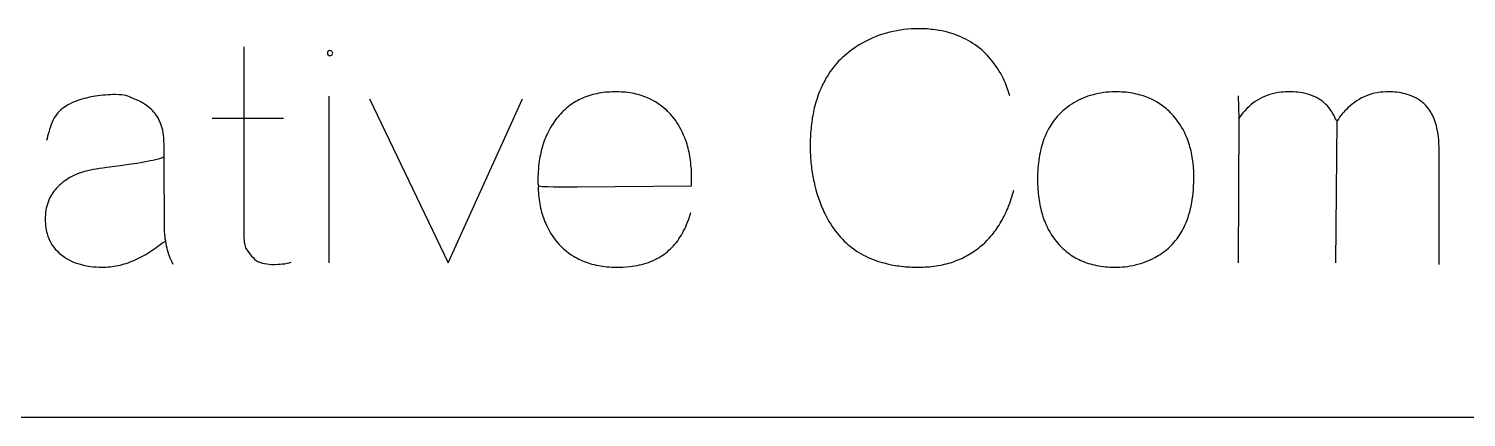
# Model space of a CAD drawing. Extents: x -180 to 180, y -173 to 173.
# Drawn here: x 0.9 to 19.52, y -11 to -5.96 of the extents above; entities that cross this region are included whole.
import ezdxf

# ---------------------------------------------------------------- set-up
doc = ezdxf.new("R2010")
doc.units = 0
doc.header["$MEASUREMENT"] = 0
doc.layers.get('0').update_dxf_attribs({"linetype": 'CONTINUOUS'})

msp = doc.modelspace()

# ---------------------------------------------------------------- linework, layer by layer
for p, q in [((11.745, -6.123), (11.704, -6.145)), ((11.787, -6.103), (11.745, -6.123)), ((11.83, -6.083), (11.787, -6.103)), ((11.873, -6.066), (11.83, -6.083)), ((11.916, -6.049), (11.873, -6.066)), ((11.96, -6.035), (11.916, -6.049)), ((12.005, -6.021), (11.96, -6.035)), ((12.05, -6.009), (12.005, -6.021)), ((12.095, -5.998), (12.05, -6.009)), ((12.141, -5.989), (12.095, -5.998)), ((12.188, -5.981), (12.141, -5.989)), ((12.235, -5.975), (12.188, -5.981)), ((12.282, -5.97), (12.235, -5.975)), ((12.33, -5.966), (12.282, -5.97)), ((12.379, -5.964), (12.33, -5.966)), ((12.428, -5.964), (12.379, -5.964)), ((12.456, -5.964), (12.428, -5.964)), ((12.483, -5.965), (12.456, -5.964)), ((12.51, -5.966), (12.483, -5.965)), ((12.536, -5.967), (12.51, -5.966)), ((12.563, -5.969), (12.536, -5.967)), ((12.589, -5.972), (12.563, -5.969)), ((12.615, -5.974), (12.589, -5.972)), ((12.641, -5.978), (12.615, -5.974)), ((12.666, -5.981), (12.641, -5.978)), ((12.691, -5.986), (12.666, -5.981)), ((12.728, -5.993), (12.691, -5.986)), ((12.765, -6.001), (12.728, -5.993)), ((12.801, -6.01), (12.765, -6.001)), ((12.836, -6.02), (12.801, -6.01)), ((12.871, -6.031), (12.836, -6.02)), ((12.905, -6.043), (12.871, -6.031)), ((12.939, -6.056), (12.905, -6.043)), ((12.972, -6.07), (12.939, -6.056)), ((13.004, -6.085), (12.972, -6.07)), ((13.036, -6.101), (13.004, -6.085)), ((13.067, -6.117), (13.036, -6.101)), ((13.098, -6.135), (13.067, -6.117)), ((13.128, -6.154), (13.098, -6.135)), ((3.686, -6.2), (3.686, -8.678)), ((4.793, -6.246), (4.769, -6.265)), ((4.769, -6.265), (4.769, -6.295)), ((4.769, -6.295), (4.793, -6.314)), ((4.822, -6.253), (4.793, -6.246)), ((4.793, -6.314), (4.822, -6.307)), ((4.835, -6.28), (4.822, -6.253)), ((4.822, -6.307), (4.835, -6.28)), ((11.463, -6.314), (11.437, -6.338)), ((11.489, -6.292), (11.463, -6.314)), ((11.516, -6.27), (11.489, -6.292)), ((11.544, -6.248), (11.516, -6.27)), ((11.572, -6.227), (11.544, -6.248)), ((11.601, -6.207), (11.572, -6.227)), ((11.631, -6.188), (11.601, -6.207)), ((11.662, -6.169), (11.631, -6.188)), ((11.704, -6.145), (11.662, -6.169)), ((13.157, -6.174), (13.128, -6.154)), ((13.186, -6.195), (13.157, -6.174)), ((13.214, -6.217), (13.186, -6.195)), ((13.242, -6.239), (13.214, -6.217)), ((13.268, -6.263), (13.242, -6.239)), ((13.294, -6.287), (13.268, -6.263)), ((13.319, -6.312), (13.294, -6.287)), ((13.343, -6.339), (13.319, -6.312)), ((11.301, -6.491), (11.281, -6.519)), ((11.322, -6.464), (11.301, -6.491)), ((11.343, -6.437), (11.322, -6.464)), ((11.366, -6.411), (11.343, -6.437)), ((11.389, -6.386), (11.366, -6.411)), ((11.413, -6.362), (11.389, -6.386)), ((11.437, -6.338), (11.413, -6.362)), ((13.366, -6.365), (13.343, -6.339)), ((13.388, -6.393), (13.366, -6.365)), ((13.41, -6.422), (13.388, -6.393)), ((13.431, -6.452), (13.41, -6.422)), ((13.451, -6.482), (13.431, -6.452)), ((13.47, -6.513), (13.451, -6.482)), ((13.488, -6.545), (13.47, -6.513)), ((11.175, -6.7), (11.161, -6.732)), ((11.191, -6.668), (11.175, -6.7)), ((11.208, -6.637), (11.191, -6.668)), ((11.225, -6.606), (11.208, -6.637)), ((11.243, -6.577), (11.225, -6.606)), ((11.261, -6.547), (11.243, -6.577)), ((11.281, -6.519), (11.261, -6.547)), ((13.506, -6.579), (13.488, -6.545)), ((13.523, -6.612), (13.506, -6.579)), ((13.533, -6.636), (13.523, -6.612)), ((13.544, -6.659), (13.533, -6.636)), ((13.554, -6.683), (13.544, -6.659)), ((13.563, -6.707), (13.554, -6.683)), ((1.56, -6.886), (1.532, -6.895)), ((1.587, -6.877), (1.56, -6.886)), ((1.615, -6.869), (1.587, -6.877)), ((1.644, -6.862), (1.615, -6.869)), ((1.673, -6.855), (1.644, -6.862)), ((1.702, -6.848), (1.673, -6.855)), ((1.732, -6.843), (1.702, -6.848)), ((1.763, -6.837), (1.732, -6.843)), ((1.794, -6.833), (1.763, -6.837)), ((1.825, -6.829), (1.794, -6.833)), ((1.857, -6.826), (1.825, -6.829)), ((1.889, -6.823), (1.857, -6.826)), ((1.922, -6.821), (1.889, -6.823)), ((1.955, -6.819), (1.922, -6.821)), ((1.988, -6.818), (1.955, -6.819)), ((2.023, -6.818), (1.988, -6.818)), ((2.071, -6.819), (2.023, -6.818)), ((2.101, -6.82), (2.071, -6.819)), ((2.13, -6.823), (2.101, -6.82)), ((2.157, -6.827), (2.13, -6.823)), ((2.18, -6.837), (2.157, -6.827)), ((2.205, -6.848), (2.18, -6.837)), ((2.267, -6.875), (2.205, -6.848)), ((2.295, -6.886), (2.267, -6.875)), ((2.322, -6.899), (2.295, -6.886)), ((4.79, -9), (4.79, -6.839)), ((5.311, -6.873), (6.33, -9)), ((6.33, -9), (7.293, -6.873)), ((8.031, -6.883), (8.009, -6.895)), ((8.055, -6.872), (8.031, -6.883)), ((8.079, -6.861), (8.055, -6.872)), ((8.103, -6.851), (8.079, -6.861)), ((8.127, -6.842), (8.103, -6.851)), ((8.153, -6.833), (8.127, -6.842)), ((8.178, -6.825), (8.153, -6.833)), ((8.204, -6.818), (8.178, -6.825)), ((8.23, -6.812), (8.204, -6.818)), ((8.257, -6.806), (8.23, -6.812)), ((8.284, -6.8), (8.257, -6.806)), ((8.312, -6.796), (8.284, -6.8)), ((8.34, -6.792), (8.312, -6.796)), ((8.368, -6.788), (8.34, -6.792)), ((8.397, -6.786), (8.368, -6.788)), ((8.427, -6.784), (8.397, -6.786)), ((8.457, -6.783), (8.427, -6.784)), ((8.487, -6.782), (8.457, -6.783)), ((8.517, -6.782), (8.487, -6.782)), ((8.546, -6.783), (8.517, -6.782)), ((8.575, -6.784), (8.546, -6.783)), ((8.604, -6.786), (8.575, -6.784)), ((8.632, -6.788), (8.604, -6.786)), ((8.66, -6.792), (8.632, -6.788)), ((8.687, -6.795), (8.66, -6.792)), ((8.714, -6.8), (8.687, -6.795)), ((8.741, -6.805), (8.714, -6.8)), ((8.767, -6.811), (8.741, -6.805)), ((8.793, -6.817), (8.767, -6.811)), ((8.818, -6.824), (8.793, -6.817)), ((8.843, -6.832), (8.818, -6.824)), ((8.867, -6.841), (8.843, -6.832)), ((8.891, -6.85), (8.867, -6.841)), ((8.915, -6.859), (8.891, -6.85)), ((8.95, -6.875), (8.915, -6.859)), ((8.983, -6.892), (8.95, -6.875)), ((11.109, -6.868), (11.094, -6.916)), ((11.125, -6.822), (11.109, -6.868)), ((11.142, -6.776), (11.125, -6.822)), ((11.161, -6.732), (11.142, -6.776)), ((13.573, -6.732), (13.563, -6.707)), ((13.581, -6.757), (13.573, -6.732)), ((13.59, -6.782), (13.581, -6.757)), ((13.598, -6.808), (13.59, -6.782)), ((13.606, -6.834), (13.598, -6.808)), ((14.525, -6.876), (14.495, -6.891)), ((14.556, -6.863), (14.525, -6.876)), ((14.587, -6.85), (14.556, -6.863)), ((14.619, -6.838), (14.587, -6.85)), ((14.651, -6.828), (14.619, -6.838)), ((14.684, -6.819), (14.651, -6.828)), ((14.718, -6.81), (14.684, -6.819)), ((14.752, -6.803), (14.718, -6.81)), ((14.786, -6.797), (14.752, -6.803)), ((14.821, -6.792), (14.786, -6.797)), ((14.856, -6.788), (14.821, -6.792)), ((14.893, -6.785), (14.856, -6.788)), ((14.929, -6.783), (14.893, -6.785)), ((14.966, -6.782), (14.929, -6.783)), ((14.994, -6.782), (14.966, -6.782)), ((15.023, -6.783), (14.994, -6.782)), ((15.052, -6.784), (15.023, -6.783)), ((15.081, -6.786), (15.052, -6.784)), ((15.109, -6.788), (15.081, -6.786)), ((15.137, -6.791), (15.109, -6.788)), ((15.165, -6.795), (15.137, -6.791)), ((15.192, -6.799), (15.165, -6.795)), ((15.218, -6.804), (15.192, -6.799)), ((15.245, -6.81), (15.218, -6.804)), ((15.271, -6.816), (15.245, -6.81)), ((15.296, -6.823), (15.271, -6.816)), ((15.321, -6.83), (15.296, -6.823)), ((15.346, -6.838), (15.321, -6.83)), ((15.37, -6.847), (15.346, -6.838)), ((15.394, -6.856), (15.37, -6.847)), ((15.418, -6.866), (15.394, -6.856)), ((15.441, -6.877), (15.418, -6.866)), ((15.475, -6.894), (15.441, -6.877)), ((16.566, -6.832), (16.573, -7.127)), ((16.813, -6.888), (16.784, -6.907)), ((16.844, -6.871), (16.813, -6.888)), ((16.875, -6.855), (16.844, -6.871)), ((16.907, -6.841), (16.875, -6.855)), ((16.941, -6.828), (16.907, -6.841)), ((16.975, -6.817), (16.941, -6.828)), ((17.01, -6.807), (16.975, -6.817)), ((17.045, -6.799), (17.01, -6.807)), ((17.082, -6.792), (17.045, -6.799)), ((17.12, -6.787), (17.082, -6.792)), ((17.145, -6.785), (17.12, -6.787)), ((17.171, -6.783), (17.145, -6.785)), ((17.198, -6.782), (17.171, -6.783)), ((17.224, -6.782), (17.198, -6.782)), ((17.254, -6.782), (17.224, -6.782)), ((17.283, -6.783), (17.254, -6.782)), ((17.311, -6.785), (17.283, -6.783)), ((17.339, -6.788), (17.311, -6.785)), ((17.366, -6.791), (17.339, -6.788)), ((17.392, -6.795), (17.366, -6.791)), ((17.418, -6.8), (17.392, -6.795)), ((17.449, -6.808), (17.418, -6.8)), ((17.479, -6.816), (17.449, -6.808)), ((17.507, -6.826), (17.479, -6.816)), ((17.535, -6.836), (17.507, -6.826)), ((17.562, -6.848), (17.535, -6.836)), ((17.588, -6.861), (17.562, -6.848)), ((17.613, -6.876), (17.588, -6.861)), ((17.636, -6.891), (17.613, -6.876)), ((18.132, -6.879), (18.101, -6.898)), ((18.163, -6.861), (18.132, -6.879)), ((18.195, -6.846), (18.163, -6.861)), ((18.228, -6.832), (18.195, -6.846)), ((18.262, -6.82), (18.228, -6.832)), ((18.296, -6.809), (18.262, -6.82)), ((18.331, -6.8), (18.296, -6.809)), ((18.366, -6.793), (18.331, -6.8)), ((18.402, -6.788), (18.366, -6.793)), ((18.439, -6.784), (18.402, -6.788)), ((18.477, -6.782), (18.439, -6.784)), ((18.502, -6.782), (18.477, -6.782)), ((18.533, -6.782), (18.502, -6.782)), ((18.563, -6.783), (18.533, -6.782)), ((18.592, -6.785), (18.563, -6.783)), ((18.621, -6.788), (18.592, -6.785)), ((18.648, -6.792), (18.621, -6.788)), ((18.676, -6.796), (18.648, -6.792)), ((18.702, -6.802), (18.676, -6.796)), ((18.728, -6.808), (18.702, -6.802)), ((18.752, -6.815), (18.728, -6.808)), ((18.785, -6.825), (18.752, -6.815)), ((18.815, -6.837), (18.785, -6.825)), ((18.845, -6.85), (18.815, -6.837)), ((18.873, -6.865), (18.845, -6.85)), ((18.9, -6.881), (18.873, -6.865)), ((18.926, -6.899), (18.9, -6.881)), ((1.275, -7.055), (1.258, -7.076)), ((1.293, -7.035), (1.275, -7.055)), ((1.314, -7.016), (1.293, -7.035)), ((1.336, -6.998), (1.314, -7.016)), ((1.361, -6.98), (1.336, -6.998)), ((1.382, -6.966), (1.361, -6.98)), ((1.405, -6.952), (1.382, -6.966)), ((1.434, -6.937), (1.405, -6.952)), ((1.465, -6.922), (1.434, -6.937)), ((1.498, -6.908), (1.465, -6.922)), ((1.532, -6.895), (1.498, -6.908)), ((2.348, -6.912), (2.322, -6.899)), ((2.373, -6.926), (2.348, -6.912)), ((2.397, -6.94), (2.373, -6.926)), ((2.42, -6.955), (2.397, -6.94)), ((2.442, -6.972), (2.42, -6.955)), ((2.462, -6.988), (2.442, -6.972)), ((2.482, -7.006), (2.462, -6.988)), ((2.501, -7.025), (2.482, -7.006)), ((2.518, -7.044), (2.501, -7.025)), ((2.534, -7.064), (2.518, -7.044)), ((2.55, -7.085), (2.534, -7.064)), ((7.785, -7.069), (7.767, -7.089)), ((7.803, -7.05), (7.785, -7.069)), ((7.822, -7.031), (7.803, -7.05)), ((7.841, -7.013), (7.822, -7.031)), ((7.86, -6.996), (7.841, -7.013)), ((7.88, -6.98), (7.86, -6.996)), ((7.9, -6.964), (7.88, -6.98)), ((7.921, -6.949), (7.9, -6.964)), ((7.942, -6.934), (7.921, -6.949)), ((7.964, -6.92), (7.942, -6.934)), ((7.986, -6.907), (7.964, -6.92)), ((8.009, -6.895), (7.986, -6.907)), ((9.016, -6.911), (8.983, -6.892)), ((9.048, -6.931), (9.016, -6.911)), ((9.079, -6.953), (9.048, -6.931)), ((9.109, -6.976), (9.079, -6.953)), ((9.138, -7), (9.109, -6.976)), ((9.157, -7.017), (9.138, -7)), ((9.175, -7.035), (9.157, -7.017)), ((9.193, -7.053), (9.175, -7.035)), ((9.211, -7.072), (9.193, -7.053)), ((9.228, -7.092), (9.211, -7.072)), ((11.058, -7.066), (11.053, -7.092)), ((11.063, -7.04), (11.058, -7.066)), ((11.068, -7.015), (11.063, -7.04)), ((11.074, -6.99), (11.068, -7.015)), ((11.08, -6.965), (11.074, -6.99)), ((11.094, -6.916), (11.08, -6.965)), ((14.259, -7.061), (14.24, -7.081)), ((14.279, -7.042), (14.259, -7.061)), ((14.299, -7.023), (14.279, -7.042)), ((14.326, -7.001), (14.299, -7.023)), ((14.353, -6.98), (14.326, -7.001)), ((14.38, -6.96), (14.353, -6.98)), ((14.408, -6.941), (14.38, -6.96)), ((14.437, -6.923), (14.408, -6.941)), ((14.466, -6.907), (14.437, -6.923)), ((14.495, -6.891), (14.466, -6.907)), ((15.508, -6.912), (15.475, -6.894)), ((15.54, -6.932), (15.508, -6.912)), ((15.571, -6.953), (15.54, -6.932)), ((15.602, -6.976), (15.571, -6.953)), ((15.631, -6.999), (15.602, -6.976)), ((15.65, -7.016), (15.631, -6.999)), ((15.669, -7.034), (15.65, -7.016)), ((15.687, -7.052), (15.669, -7.034)), ((15.705, -7.07), (15.687, -7.052)), ((15.723, -7.089), (15.705, -7.07)), ((16.626, -7.055), (16.602, -7.085)), ((16.65, -7.026), (16.626, -7.055)), ((16.675, -6.999), (16.65, -7.026)), ((16.701, -6.974), (16.675, -6.999)), ((16.728, -6.95), (16.701, -6.974)), ((16.755, -6.928), (16.728, -6.95)), ((16.784, -6.907), (16.755, -6.928)), ((17.659, -6.908), (17.636, -6.891)), ((17.68, -6.926), (17.659, -6.908)), ((17.701, -6.945), (17.68, -6.926)), ((17.72, -6.965), (17.701, -6.945)), ((17.739, -6.986), (17.72, -6.965)), ((17.756, -7.009), (17.739, -6.986)), ((17.773, -7.033), (17.756, -7.009)), ((17.788, -7.057), (17.773, -7.033)), ((17.802, -7.084), (17.788, -7.057)), ((17.913, -7.068), (17.896, -7.089)), ((17.931, -7.047), (17.913, -7.068)), ((17.948, -7.028), (17.931, -7.047)), ((17.966, -7.009), (17.948, -7.028)), ((17.985, -6.991), (17.966, -7.009)), ((18.013, -6.965), (17.985, -6.991)), ((18.041, -6.941), (18.013, -6.965)), ((18.071, -6.918), (18.041, -6.941)), ((18.101, -6.898), (18.071, -6.918)), ((18.95, -6.918), (18.926, -6.899)), ((18.973, -6.938), (18.95, -6.918)), ((18.995, -6.96), (18.973, -6.938)), ((19.015, -6.983), (18.995, -6.96)), ((19.034, -7.008), (19.015, -6.983)), ((19.052, -7.034), (19.034, -7.008)), ((19.068, -7.062), (19.052, -7.034)), ((19.084, -7.091), (19.068, -7.062)), ((1.178, -7.235), (1.167, -7.269)), ((1.19, -7.203), (1.178, -7.235)), ((1.203, -7.173), (1.19, -7.203)), ((1.216, -7.146), (1.203, -7.173)), ((1.229, -7.12), (1.216, -7.146)), ((1.243, -7.097), (1.229, -7.12)), ((1.258, -7.076), (1.243, -7.097)), ((2.564, -7.106), (2.55, -7.085)), ((2.577, -7.128), (2.564, -7.106)), ((2.589, -7.152), (2.577, -7.128)), ((2.6, -7.175), (2.589, -7.152)), ((2.61, -7.2), (2.6, -7.175)), ((2.618, -7.225), (2.61, -7.2)), ((2.626, -7.252), (2.618, -7.225)), ((2.633, -7.279), (2.626, -7.252)), ((3.275, -7.124), (4.198, -7.124)), ((7.651, -7.254), (7.633, -7.287)), ((7.67, -7.222), (7.651, -7.254)), ((7.69, -7.19), (7.67, -7.222)), ((7.711, -7.159), (7.69, -7.19)), ((7.734, -7.129), (7.711, -7.159)), ((7.75, -7.109), (7.734, -7.129)), ((7.767, -7.089), (7.75, -7.109)), ((9.252, -7.122), (9.228, -7.092)), ((9.274, -7.151), (9.252, -7.122)), ((9.294, -7.181), (9.274, -7.151)), ((9.314, -7.211), (9.294, -7.181)), ((9.332, -7.243), (9.314, -7.211)), ((9.35, -7.275), (9.332, -7.243)), ((11.031, -7.254), (11.028, -7.282)), ((11.034, -7.227), (11.031, -7.254)), ((11.037, -7.199), (11.034, -7.227)), ((11.04, -7.172), (11.037, -7.199)), ((11.044, -7.145), (11.04, -7.172)), ((11.048, -7.118), (11.044, -7.145)), ((11.053, -7.092), (11.048, -7.118)), ((14.109, -7.26), (14.096, -7.286)), ((14.123, -7.236), (14.109, -7.26)), ((14.138, -7.212), (14.123, -7.236)), ((14.153, -7.188), (14.138, -7.212)), ((14.169, -7.166), (14.153, -7.188)), ((14.186, -7.143), (14.169, -7.166)), ((14.203, -7.122), (14.186, -7.143)), ((14.221, -7.101), (14.203, -7.122)), ((14.24, -7.081), (14.221, -7.101)), ((15.747, -7.118), (15.723, -7.089)), ((15.77, -7.147), (15.747, -7.118)), ((15.792, -7.177), (15.77, -7.147)), ((15.813, -7.208), (15.792, -7.177)), ((15.832, -7.239), (15.813, -7.208)), ((15.851, -7.271), (15.832, -7.239)), ((16.573, -7.127), (16.565, -9)), ((16.587, -7.105), (16.573, -7.127)), ((16.602, -7.085), (16.587, -7.105)), ((17.815, -7.111), (17.802, -7.084)), ((17.827, -7.139), (17.815, -7.111)), ((17.846, -7.157), (17.827, -7.139)), ((17.831, -9), (17.846, -7.157)), ((17.863, -7.134), (17.846, -7.157)), ((17.879, -7.111), (17.863, -7.134)), ((17.896, -7.089), (17.879, -7.111)), ((19.098, -7.121), (19.084, -7.091)), ((19.107, -7.145), (19.098, -7.121)), ((19.116, -7.17), (19.107, -7.145)), ((19.124, -7.195), (19.116, -7.17)), ((19.132, -7.222), (19.124, -7.195)), ((19.138, -7.249), (19.132, -7.222)), ((19.144, -7.277), (19.138, -7.249)), ((1.136, -7.385), (1.13, -7.414)), ((1.142, -7.358), (1.136, -7.385)), ((1.149, -7.331), (1.142, -7.358)), ((1.156, -7.306), (1.149, -7.331)), ((1.167, -7.269), (1.156, -7.306)), ((2.639, -7.313), (2.633, -7.279)), ((2.643, -7.342), (2.639, -7.313)), ((2.646, -7.377), (2.643, -7.342)), ((2.649, -7.417), (2.646, -7.377)), ((2.651, -7.462), (2.649, -7.417)), ((7.567, -7.442), (7.559, -7.467)), ((7.576, -7.417), (7.567, -7.442)), ((7.585, -7.393), (7.576, -7.417)), ((7.595, -7.368), (7.585, -7.393)), ((7.605, -7.345), (7.595, -7.368)), ((7.616, -7.322), (7.605, -7.345)), ((7.633, -7.287), (7.616, -7.322)), ((9.366, -7.308), (9.35, -7.275)), ((9.381, -7.342), (9.366, -7.308)), ((9.396, -7.377), (9.381, -7.342)), ((9.409, -7.412), (9.396, -7.377)), ((9.417, -7.436), (9.409, -7.412)), ((9.425, -7.461), (9.417, -7.436)), ((11.021, -7.427), (11.02, -7.457)), ((11.022, -7.397), (11.021, -7.427)), ((11.023, -7.368), (11.022, -7.397)), ((11.024, -7.339), (11.023, -7.368)), ((11.026, -7.311), (11.024, -7.339)), ((11.028, -7.282), (11.026, -7.311)), ((14.039, -7.421), (14.03, -7.45)), ((14.049, -7.392), (14.039, -7.421)), ((14.06, -7.365), (14.049, -7.392)), ((14.071, -7.338), (14.06, -7.365)), ((14.083, -7.311), (14.071, -7.338)), ((14.096, -7.286), (14.083, -7.311)), ((15.868, -7.305), (15.851, -7.271)), ((15.884, -7.339), (15.868, -7.305)), ((15.899, -7.373), (15.884, -7.339)), ((15.908, -7.397), (15.899, -7.373)), ((15.917, -7.421), (15.908, -7.397)), ((15.925, -7.446), (15.917, -7.421)), ((15.933, -7.47), (15.925, -7.446)), ((19.149, -7.305), (19.144, -7.277)), ((19.154, -7.335), (19.149, -7.305)), ((19.158, -7.365), (19.154, -7.335)), ((19.162, -7.407), (19.158, -7.365)), ((19.164, -7.45), (19.162, -7.407)), ((2.653, -7.625), (2.629, -7.639)), ((2.652, -7.511), (2.651, -7.462)), ((2.653, -7.566), (2.652, -7.511)), ((2.653, -7.625), (2.653, -7.566)), ((2.656, -8.592), (2.653, -7.625)), ((7.52, -7.626), (7.515, -7.654)), ((7.525, -7.598), (7.52, -7.626)), ((7.531, -7.571), (7.525, -7.598)), ((7.537, -7.545), (7.531, -7.571)), ((7.544, -7.518), (7.537, -7.545)), ((7.551, -7.492), (7.544, -7.518)), ((7.559, -7.467), (7.551, -7.492)), ((9.432, -7.486), (9.425, -7.461)), ((9.439, -7.511), (9.432, -7.486)), ((9.445, -7.537), (9.439, -7.511)), ((9.451, -7.563), (9.445, -7.537)), ((9.456, -7.589), (9.451, -7.563)), ((9.461, -7.616), (9.456, -7.589)), ((9.466, -7.643), (9.461, -7.616)), ((11.02, -7.457), (11.02, -7.487)), ((11.02, -7.487), (11.02, -7.513)), ((11.02, -7.513), (11.021, -7.54)), ((11.021, -7.54), (11.022, -7.567)), ((11.022, -7.567), (11.023, -7.593)), ((11.023, -7.593), (11.024, -7.62)), ((11.024, -7.62), (11.026, -7.646)), ((13.992, -7.603), (13.987, -7.636)), ((13.998, -7.571), (13.992, -7.603)), ((14.005, -7.54), (13.998, -7.571)), ((14.013, -7.509), (14.005, -7.54)), ((14.021, -7.479), (14.013, -7.509)), ((14.03, -7.45), (14.021, -7.479)), ((15.94, -7.496), (15.933, -7.47)), ((15.947, -7.521), (15.94, -7.496)), ((15.954, -7.547), (15.947, -7.521)), ((15.959, -7.574), (15.954, -7.547)), ((15.965, -7.6), (15.959, -7.574)), ((15.969, -7.627), (15.965, -7.6)), ((15.974, -7.655), (15.969, -7.627)), ((19.166, -7.494), (19.164, -7.45)), ((19.166, -9.018), (19.166, -7.494)), ((1.609, -7.818), (1.582, -7.827)), ((1.636, -7.811), (1.609, -7.818)), ((1.665, -7.804), (1.636, -7.811)), ((1.697, -7.797), (1.665, -7.804)), ((1.732, -7.79), (1.697, -7.797)), ((1.771, -7.783), (1.732, -7.79)), ((1.814, -7.776), (1.771, -7.783)), ((1.859, -7.769), (1.814, -7.776)), ((1.909, -7.762), (1.859, -7.769)), ((2.084, -7.74), (1.909, -7.762)), ((2.195, -7.725), (2.084, -7.74)), ((2.297, -7.709), (2.195, -7.725)), ((2.344, -7.702), (2.297, -7.709)), ((2.389, -7.694), (2.344, -7.702)), ((2.431, -7.686), (2.389, -7.694)), ((2.47, -7.678), (2.431, -7.686)), ((2.507, -7.67), (2.47, -7.678)), ((2.541, -7.663), (2.507, -7.67)), ((2.573, -7.655), (2.541, -7.663)), ((2.602, -7.647), (2.573, -7.655)), ((2.629, -7.639), (2.602, -7.647)), ((7.497, -7.813), (7.495, -7.844)), ((7.499, -7.783), (7.497, -7.813)), ((7.503, -7.739), (7.499, -7.783)), ((7.507, -7.71), (7.503, -7.739)), ((7.51, -7.682), (7.507, -7.71)), ((7.515, -7.654), (7.51, -7.682)), ((9.47, -7.67), (9.466, -7.643)), ((9.473, -7.698), (9.47, -7.67)), ((9.476, -7.726), (9.473, -7.698)), ((9.479, -7.755), (9.476, -7.726)), ((9.481, -7.784), (9.479, -7.755)), ((9.483, -7.813), (9.481, -7.784)), ((9.484, -7.842), (9.483, -7.813)), ((11.026, -7.646), (11.028, -7.672)), ((11.028, -7.672), (11.03, -7.698)), ((11.03, -7.698), (11.033, -7.724)), ((11.033, -7.724), (11.036, -7.75)), ((11.036, -7.75), (11.039, -7.775)), ((11.039, -7.775), (11.042, -7.801)), ((11.042, -7.801), (11.046, -7.826)), ((13.969, -7.808), (13.967, -7.844)), ((13.971, -7.772), (13.969, -7.808)), ((13.974, -7.737), (13.971, -7.772)), ((13.977, -7.703), (13.974, -7.737)), ((13.982, -7.669), (13.977, -7.703)), ((13.987, -7.636), (13.982, -7.669)), ((15.977, -7.682), (15.974, -7.655)), ((15.981, -7.711), (15.977, -7.682)), ((15.984, -7.739), (15.981, -7.711)), ((15.986, -7.768), (15.984, -7.739)), ((15.988, -7.797), (15.986, -7.768)), ((15.989, -7.827), (15.988, -7.797)), ((1.297, -7.99), (1.277, -8.009)), ((1.318, -7.972), (1.297, -7.99)), ((1.34, -7.954), (1.318, -7.972)), ((1.364, -7.937), (1.34, -7.954)), ((1.386, -7.921), (1.364, -7.937)), ((1.409, -7.907), (1.386, -7.921)), ((1.432, -7.893), (1.409, -7.907)), ((1.456, -7.88), (1.432, -7.893)), ((1.48, -7.868), (1.456, -7.88)), ((1.505, -7.857), (1.48, -7.868)), ((1.53, -7.846), (1.505, -7.857)), ((1.556, -7.836), (1.53, -7.846)), ((1.582, -7.827), (1.556, -7.836)), ((7.494, -7.874), (7.493, -7.905)), ((7.493, -7.905), (7.493, -7.937)), ((7.493, -7.937), (7.493, -7.968)), ((7.493, -7.968), (7.499, -8)), ((7.495, -7.844), (7.494, -7.874)), ((7.499, -8), (7.495, -8.03)), ((7.499, -8), (7.525, -8.005)), ((7.525, -8.005), (7.55, -8.007)), ((8, -8.013), (9.483, -8)), ((9.483, -8), (9.484, -7.943)), ((9.484, -7.872), (9.484, -7.842)), ((9.485, -7.903), (9.484, -7.872)), ((9.484, -7.943), (9.485, -7.903)), ((11.046, -7.826), (11.05, -7.852)), ((11.05, -7.852), (11.055, -7.877)), ((11.055, -7.877), (11.059, -7.902)), ((11.059, -7.902), (11.064, -7.927)), ((11.064, -7.927), (11.07, -7.952)), ((11.07, -7.952), (11.081, -8.001)), ((11.081, -8.001), (11.094, -8.05)), ((13.967, -7.844), (13.966, -7.881)), ((13.966, -7.881), (13.966, -7.918)), ((13.966, -7.918), (13.966, -7.95)), ((13.966, -7.95), (13.967, -7.981)), ((13.967, -7.981), (13.968, -8.012)), ((15.984, -8.048), (15.987, -8.004)), ((15.987, -8.004), (15.989, -7.958)), ((15.99, -7.857), (15.989, -7.827)), ((15.989, -7.958), (15.99, -7.911)), ((15.99, -7.911), (15.99, -7.857)), ((1.158, -8.186), (1.148, -8.211)), ((1.168, -8.161), (1.158, -8.186)), ((1.18, -8.138), (1.168, -8.161)), ((1.194, -8.115), (1.18, -8.138)), ((1.208, -8.092), (1.194, -8.115)), ((1.223, -8.071), (1.208, -8.092)), ((1.24, -8.05), (1.223, -8.071)), ((1.258, -8.029), (1.24, -8.05)), ((1.277, -8.009), (1.258, -8.029)), ((7.495, -8.03), (7.497, -8.06)), ((7.497, -8.06), (7.499, -8.09)), ((7.499, -8.09), (7.502, -8.12)), ((7.502, -8.12), (7.505, -8.149)), ((7.505, -8.149), (7.509, -8.177)), ((7.509, -8.177), (7.513, -8.206)), ((7.55, -8.007), (7.627, -8.01)), ((7.627, -8.01), (7.697, -8.011)), ((7.697, -8.011), (8, -8.013)), ((11.094, -8.05), (11.108, -8.099)), ((11.108, -8.099), (11.124, -8.147)), ((11.124, -8.147), (11.14, -8.194)), ((13.615, -8.198), (13.624, -8.17)), ((13.624, -8.17), (13.633, -8.142)), ((13.633, -8.142), (13.641, -8.114)), ((13.641, -8.114), (13.649, -8.085)), ((13.649, -8.085), (13.657, -8.055)), ((13.968, -8.012), (13.97, -8.042)), ((13.97, -8.042), (13.972, -8.072)), ((13.972, -8.072), (13.974, -8.101)), ((13.974, -8.101), (13.978, -8.13)), ((13.978, -8.13), (13.981, -8.159)), ((13.981, -8.159), (13.985, -8.188)), ((13.985, -8.188), (13.99, -8.216)), ((15.963, -8.218), (15.97, -8.177)), ((15.97, -8.177), (15.975, -8.135)), ((15.975, -8.135), (15.98, -8.092)), ((15.98, -8.092), (15.984, -8.048)), ((1.113, -8.374), (1.112, -8.403)), ((1.116, -8.345), (1.113, -8.374)), ((1.12, -8.317), (1.116, -8.345)), ((1.125, -8.289), (1.12, -8.317)), ((1.132, -8.263), (1.125, -8.289)), ((1.139, -8.236), (1.132, -8.263)), ((1.148, -8.211), (1.139, -8.236)), ((7.513, -8.206), (7.518, -8.233)), ((7.518, -8.233), (7.523, -8.261)), ((7.523, -8.261), (7.529, -8.288)), ((7.529, -8.288), (7.536, -8.314)), ((7.536, -8.314), (7.542, -8.341)), ((7.542, -8.341), (7.55, -8.366)), ((7.55, -8.366), (7.558, -8.392)), ((9.46, -8.388), (9.473, -8.344)), ((11.14, -8.194), (11.158, -8.241)), ((11.158, -8.241), (11.177, -8.288)), ((11.177, -8.288), (11.187, -8.312)), ((11.187, -8.312), (11.198, -8.335)), ((11.198, -8.335), (11.208, -8.358)), ((11.208, -8.358), (11.231, -8.403)), ((13.534, -8.392), (13.546, -8.368)), ((13.546, -8.368), (13.557, -8.343)), ((13.557, -8.343), (13.569, -8.317)), ((13.569, -8.317), (13.579, -8.292)), ((13.579, -8.292), (13.59, -8.265)), ((13.59, -8.265), (13.605, -8.225)), ((13.605, -8.225), (13.615, -8.198)), ((13.99, -8.216), (13.995, -8.243)), ((13.995, -8.243), (14.001, -8.27)), ((14.001, -8.27), (14.007, -8.297)), ((14.007, -8.297), (14.013, -8.323)), ((14.013, -8.323), (14.02, -8.349)), ((14.02, -8.349), (14.028, -8.375)), ((14.028, -8.375), (14.036, -8.4)), ((15.915, -8.408), (15.927, -8.372)), ((15.927, -8.372), (15.937, -8.335)), ((15.937, -8.335), (15.947, -8.297)), ((15.947, -8.297), (15.955, -8.258)), ((15.955, -8.258), (15.963, -8.218)), ((1.112, -8.403), (1.111, -8.434)), ((1.111, -8.434), (1.112, -8.462)), ((1.112, -8.462), (1.113, -8.49)), ((1.113, -8.49), (1.116, -8.517)), ((1.116, -8.517), (1.119, -8.544)), ((1.119, -8.544), (1.123, -8.569)), ((7.558, -8.392), (7.566, -8.417)), ((7.566, -8.417), (7.575, -8.441)), ((7.575, -8.441), (7.584, -8.465)), ((7.584, -8.465), (7.594, -8.489)), ((7.594, -8.489), (7.604, -8.512)), ((7.604, -8.512), (7.621, -8.546)), ((7.621, -8.546), (7.638, -8.58)), ((9.381, -8.585), (9.395, -8.558)), ((9.395, -8.558), (9.408, -8.53)), ((9.408, -8.53), (9.42, -8.501)), ((9.42, -8.501), (9.432, -8.471)), ((9.432, -8.471), (9.447, -8.43)), ((9.447, -8.43), (9.46, -8.388)), ((11.231, -8.403), (11.249, -8.436)), ((11.249, -8.436), (11.267, -8.468)), ((11.267, -8.468), (11.286, -8.499)), ((11.286, -8.499), (11.306, -8.529)), ((11.306, -8.529), (11.326, -8.558)), ((11.326, -8.558), (11.347, -8.587)), ((13.424, -8.574), (13.439, -8.552)), ((13.439, -8.552), (13.453, -8.531)), ((13.453, -8.531), (13.468, -8.509)), ((13.468, -8.509), (13.482, -8.486)), ((13.482, -8.486), (13.495, -8.463)), ((13.495, -8.463), (13.508, -8.44)), ((13.508, -8.44), (13.521, -8.416)), ((13.521, -8.416), (13.534, -8.392)), ((14.036, -8.4), (14.044, -8.425)), ((14.044, -8.425), (14.053, -8.449)), ((14.053, -8.449), (14.063, -8.473)), ((14.063, -8.473), (14.073, -8.496)), ((14.073, -8.496), (14.088, -8.531)), ((14.088, -8.531), (14.105, -8.565)), ((14.105, -8.565), (14.123, -8.597)), ((15.839, -8.582), (15.851, -8.559)), ((15.851, -8.559), (15.863, -8.535)), ((15.863, -8.535), (15.875, -8.511)), ((15.875, -8.511), (15.889, -8.477)), ((15.889, -8.477), (15.903, -8.443)), ((15.903, -8.443), (15.915, -8.408)), ((1.123, -8.569), (1.129, -8.595)), ((1.129, -8.595), (1.135, -8.619)), ((1.135, -8.619), (1.145, -8.651)), ((1.145, -8.651), (1.157, -8.682)), ((1.157, -8.682), (1.171, -8.712)), ((1.171, -8.712), (1.186, -8.741)), ((1.186, -8.741), (1.203, -8.768)), ((2.596, -8.764), (2.622, -8.744)), ((2.622, -8.744), (2.672, -8.719)), ((2.659, -8.625), (2.656, -8.592)), ((2.663, -8.657), (2.659, -8.625)), ((2.667, -8.689), (2.663, -8.657)), ((2.672, -8.719), (2.667, -8.689)), ((2.677, -8.749), (2.672, -8.719)), ((2.683, -8.779), (2.677, -8.749)), ((3.686, -8.678), (3.687, -8.706)), ((3.687, -8.706), (3.69, -8.732)), ((3.69, -8.732), (3.695, -8.761)), ((7.638, -8.58), (7.657, -8.612)), ((7.657, -8.612), (7.677, -8.643)), ((7.677, -8.643), (7.698, -8.674)), ((7.698, -8.674), (7.72, -8.703)), ((7.72, -8.703), (7.743, -8.732)), ((7.743, -8.732), (7.769, -8.76)), ((9.269, -8.756), (9.287, -8.734)), ((9.287, -8.734), (9.304, -8.711)), ((9.304, -8.711), (9.321, -8.687)), ((9.321, -8.687), (9.337, -8.663)), ((9.337, -8.663), (9.352, -8.638)), ((9.352, -8.638), (9.367, -8.612)), ((9.367, -8.612), (9.381, -8.585)), ((11.347, -8.587), (11.369, -8.614)), ((11.369, -8.614), (11.391, -8.641)), ((11.391, -8.641), (11.414, -8.667)), ((11.414, -8.667), (11.437, -8.692)), ((11.437, -8.692), (11.462, -8.717)), ((11.462, -8.717), (11.487, -8.74)), ((11.487, -8.74), (11.512, -8.763)), ((13.253, -8.763), (13.281, -8.737)), ((13.281, -8.737), (13.308, -8.71)), ((13.308, -8.71), (13.326, -8.692)), ((13.326, -8.692), (13.343, -8.673)), ((13.343, -8.673), (13.36, -8.654)), ((13.36, -8.654), (13.376, -8.635)), ((13.376, -8.635), (13.393, -8.615)), ((13.393, -8.615), (13.408, -8.594)), ((13.408, -8.594), (13.424, -8.574)), ((14.123, -8.597), (14.142, -8.629)), ((14.142, -8.629), (14.163, -8.66)), ((14.163, -8.66), (14.184, -8.69)), ((14.184, -8.69), (14.206, -8.719)), ((14.206, -8.719), (14.222, -8.739)), ((14.222, -8.739), (14.24, -8.759)), ((15.708, -8.761), (15.731, -8.736)), ((15.731, -8.736), (15.753, -8.71)), ((15.753, -8.71), (15.768, -8.69)), ((15.768, -8.69), (15.784, -8.67)), ((15.784, -8.67), (15.798, -8.648)), ((15.798, -8.648), (15.812, -8.627)), ((15.812, -8.627), (15.826, -8.605)), ((15.826, -8.605), (15.839, -8.582)), ((1.203, -8.768), (1.222, -8.795)), ((1.222, -8.795), (1.242, -8.82)), ((1.242, -8.82), (1.265, -8.844)), ((1.265, -8.844), (1.289, -8.868)), ((1.289, -8.868), (1.315, -8.89)), ((1.315, -8.89), (1.335, -8.905)), ((1.335, -8.905), (1.36, -8.923)), ((1.36, -8.923), (1.387, -8.94)), ((2.313, -8.943), (2.338, -8.93)), ((2.338, -8.93), (2.364, -8.916)), ((2.364, -8.916), (2.39, -8.902)), ((2.39, -8.902), (2.416, -8.888)), ((2.416, -8.888), (2.441, -8.872)), ((2.441, -8.872), (2.467, -8.856)), ((2.467, -8.856), (2.493, -8.839)), ((2.493, -8.839), (2.519, -8.821)), ((2.519, -8.821), (2.545, -8.803)), ((2.545, -8.803), (2.57, -8.784)), ((2.57, -8.784), (2.596, -8.764)), ((2.689, -8.807), (2.683, -8.779)), ((2.696, -8.835), (2.689, -8.807)), ((2.704, -8.862), (2.696, -8.835)), ((2.712, -8.888), (2.704, -8.862)), ((2.721, -8.913), (2.712, -8.888)), ((2.731, -8.938), (2.721, -8.913)), ((2.741, -8.962), (2.731, -8.938)), ((3.695, -8.761), (3.702, -8.786)), ((3.702, -8.786), (3.712, -8.811)), ((3.712, -8.811), (3.726, -8.836)), ((3.726, -8.836), (3.743, -8.86)), ((3.743, -8.86), (3.76, -8.882)), ((3.76, -8.882), (3.785, -8.911)), ((3.785, -8.911), (3.804, -8.931)), ((3.804, -8.931), (3.824, -8.952)), ((7.769, -8.76), (7.786, -8.779)), ((7.786, -8.779), (7.805, -8.797)), ((7.805, -8.797), (7.823, -8.815)), ((7.823, -8.815), (7.842, -8.831)), ((7.842, -8.831), (7.862, -8.848)), ((7.862, -8.848), (7.892, -8.871)), ((7.892, -8.871), (7.923, -8.893)), ((7.923, -8.893), (7.955, -8.913)), ((7.955, -8.913), (7.977, -8.926)), ((7.977, -8.926), (8, -8.938)), ((9.03, -8.946), (9.055, -8.933)), ((9.055, -8.933), (9.079, -8.919)), ((9.079, -8.919), (9.102, -8.904)), ((9.102, -8.904), (9.125, -8.888)), ((9.125, -8.888), (9.148, -8.871)), ((9.148, -8.871), (9.17, -8.854)), ((9.17, -8.854), (9.191, -8.836)), ((9.191, -8.836), (9.211, -8.817)), ((9.211, -8.817), (9.231, -8.797)), ((9.231, -8.797), (9.25, -8.777)), ((9.25, -8.777), (9.269, -8.756)), ((11.512, -8.763), (11.538, -8.784)), ((11.538, -8.784), (11.565, -8.805)), ((11.565, -8.805), (11.593, -8.825)), ((11.593, -8.825), (11.621, -8.845)), ((11.621, -8.845), (11.65, -8.863)), ((11.65, -8.863), (11.679, -8.88)), ((11.679, -8.88), (11.71, -8.897)), ((11.71, -8.897), (11.74, -8.913)), ((11.74, -8.913), (11.772, -8.928)), ((11.772, -8.928), (11.804, -8.942)), ((12.984, -8.94), (13.007, -8.928)), ((13.007, -8.928), (13.03, -8.917)), ((13.03, -8.917), (13.053, -8.904)), ((13.053, -8.904), (13.075, -8.892)), ((13.075, -8.892), (13.097, -8.878)), ((13.097, -8.878), (13.119, -8.864)), ((13.119, -8.864), (13.141, -8.85)), ((13.141, -8.85), (13.162, -8.835)), ((13.162, -8.835), (13.183, -8.82)), ((13.183, -8.82), (13.203, -8.804)), ((13.203, -8.804), (13.224, -8.787)), ((13.224, -8.787), (13.253, -8.763)), ((14.24, -8.759), (14.257, -8.778)), ((14.257, -8.778), (14.275, -8.796)), ((14.275, -8.796), (14.294, -8.814)), ((14.294, -8.814), (14.313, -8.831)), ((14.313, -8.831), (14.332, -8.848)), ((14.332, -8.848), (14.352, -8.864)), ((14.352, -8.864), (14.373, -8.879)), ((14.373, -8.879), (14.393, -8.894)), ((14.393, -8.894), (14.415, -8.908)), ((14.415, -8.908), (14.436, -8.921)), ((14.436, -8.921), (14.458, -8.934)), ((14.458, -8.934), (14.481, -8.946)), ((15.454, -8.945), (15.484, -8.93)), ((15.484, -8.93), (15.507, -8.917)), ((15.507, -8.917), (15.53, -8.904)), ((15.53, -8.904), (15.552, -8.89)), ((15.552, -8.89), (15.573, -8.876)), ((15.573, -8.876), (15.594, -8.861)), ((15.594, -8.861), (15.614, -8.846)), ((15.614, -8.846), (15.634, -8.83)), ((15.634, -8.83), (15.66, -8.808)), ((15.66, -8.808), (15.685, -8.785)), ((15.685, -8.785), (15.708, -8.761)), ((1.387, -8.94), (1.414, -8.956)), ((1.414, -8.956), (1.442, -8.971)), ((1.442, -8.971), (1.471, -8.984)), ((1.471, -8.984), (1.501, -8.996)), ((1.501, -8.996), (1.532, -9.007)), ((1.532, -9.007), (1.563, -9.017)), ((1.563, -9.017), (1.596, -9.026)), ((1.596, -9.026), (1.621, -9.032)), ((1.621, -9.032), (1.647, -9.037)), ((1.647, -9.037), (1.673, -9.041)), ((1.673, -9.041), (1.699, -9.045)), ((1.699, -9.045), (1.736, -9.049)), ((1.736, -9.049), (1.773, -9.052)), ((1.773, -9.052), (1.811, -9.054)), ((1.811, -9.054), (1.85, -9.055)), ((1.85, -9.055), (1.875, -9.054)), ((1.875, -9.054), (1.901, -9.053)), ((1.901, -9.053), (1.927, -9.051)), ((1.927, -9.051), (1.953, -9.049)), ((1.953, -9.049), (1.978, -9.046)), ((1.978, -9.046), (2.004, -9.042)), ((2.004, -9.042), (2.03, -9.038)), ((2.03, -9.038), (2.055, -9.032)), ((2.055, -9.032), (2.081, -9.027)), ((2.081, -9.027), (2.107, -9.02)), ((2.107, -9.02), (2.132, -9.013)), ((2.132, -9.013), (2.158, -9.005)), ((2.158, -9.005), (2.184, -8.996)), ((2.184, -8.996), (2.21, -8.987)), ((2.21, -8.987), (2.235, -8.977)), ((2.235, -8.977), (2.261, -8.966)), ((2.261, -8.966), (2.287, -8.955)), ((2.287, -8.955), (2.313, -8.943)), ((2.755, -8.991), (2.741, -8.962)), ((2.769, -9.018), (2.755, -8.991)), ((3.824, -8.952), (3.847, -8.974)), ((3.847, -8.974), (3.872, -8.985)), ((3.872, -8.985), (3.899, -8.995)), ((3.899, -8.995), (3.925, -9.002)), ((3.925, -9.002), (3.952, -9.008)), ((3.952, -9.008), (3.981, -9.013)), ((3.981, -9.013), (4.011, -9.016)), ((4.011, -9.016), (4.042, -9.018)), ((4.042, -9.018), (4.087, -9.018)), ((4.087, -9.018), (4.127, -9.017)), ((4.127, -9.017), (4.154, -9.015)), ((4.154, -9.015), (4.181, -9.013)), ((4.181, -9.013), (4.214, -9.009)), ((4.214, -9.009), (4.244, -9.004)), ((4.244, -9.004), (4.271, -8.998)), ((4.271, -8.998), (4.296, -8.99)), ((8, -8.938), (8.022, -8.95)), ((8.022, -8.95), (8.046, -8.961)), ((8.046, -8.961), (8.069, -8.971)), ((8.069, -8.971), (8.093, -8.981)), ((8.093, -8.981), (8.118, -8.99)), ((8.118, -8.99), (8.143, -8.999)), ((8.143, -8.999), (8.168, -9.007)), ((8.168, -9.007), (8.194, -9.014)), ((8.194, -9.014), (8.221, -9.021)), ((8.221, -9.021), (8.247, -9.027)), ((8.247, -9.027), (8.274, -9.032)), ((8.274, -9.032), (8.302, -9.037)), ((8.302, -9.037), (8.33, -9.042)), ((8.33, -9.042), (8.358, -9.045)), ((8.358, -9.045), (8.387, -9.048)), ((8.387, -9.048), (8.417, -9.051)), ((8.417, -9.051), (8.446, -9.053)), ((8.446, -9.053), (8.476, -9.054)), ((8.476, -9.054), (8.507, -9.054)), ((8.507, -9.054), (8.546, -9.054)), ((8.546, -9.054), (8.593, -9.053)), ((8.593, -9.053), (8.638, -9.05)), ((8.638, -9.05), (8.682, -9.046)), ((8.682, -9.046), (8.715, -9.042)), ((8.715, -9.042), (8.746, -9.037)), ((8.746, -9.037), (8.777, -9.032)), ((8.777, -9.032), (8.808, -9.025)), ((8.808, -9.025), (8.838, -9.018)), ((8.838, -9.018), (8.867, -9.01)), ((8.867, -9.01), (8.896, -9.001)), ((8.896, -9.001), (8.924, -8.992)), ((8.924, -8.992), (8.951, -8.982)), ((8.951, -8.982), (8.978, -8.971)), ((8.978, -8.971), (9.004, -8.959)), ((9.004, -8.959), (9.03, -8.946)), ((11.804, -8.942), (11.837, -8.956)), ((11.837, -8.956), (11.87, -8.968)), ((11.87, -8.968), (11.904, -8.98)), ((11.904, -8.98), (11.939, -8.991)), ((11.939, -8.991), (11.975, -9)), ((11.975, -9), (12.023, -9.012)), ((12.023, -9.012), (12.072, -9.023)), ((12.072, -9.023), (12.097, -9.028)), ((12.097, -9.028), (12.123, -9.032)), ((12.123, -9.032), (12.149, -9.036)), ((12.149, -9.036), (12.175, -9.039)), ((12.175, -9.039), (12.201, -9.043)), ((12.201, -9.043), (12.227, -9.045)), ((12.227, -9.045), (12.254, -9.048)), ((12.254, -9.048), (12.282, -9.05)), ((12.282, -9.05), (12.309, -9.052)), ((12.309, -9.052), (12.337, -9.053)), ((12.337, -9.053), (12.365, -9.054)), ((12.365, -9.054), (12.393, -9.054)), ((12.393, -9.054), (12.422, -9.055)), ((12.422, -9.055), (12.452, -9.054)), ((12.452, -9.054), (12.481, -9.054)), ((12.481, -9.054), (12.511, -9.052)), ((12.511, -9.052), (12.539, -9.05)), ((12.539, -9.05), (12.568, -9.048)), ((12.568, -9.048), (12.596, -9.045)), ((12.596, -9.045), (12.624, -9.042)), ((12.624, -9.042), (12.652, -9.038)), ((12.652, -9.038), (12.679, -9.033)), ((12.679, -9.033), (12.707, -9.028)), ((12.707, -9.028), (12.733, -9.023)), ((12.733, -9.023), (12.76, -9.017)), ((12.76, -9.017), (12.786, -9.01)), ((12.786, -9.01), (12.812, -9.003)), ((12.812, -9.003), (12.837, -8.996)), ((12.837, -8.996), (12.862, -8.988)), ((12.862, -8.988), (12.887, -8.979)), ((12.887, -8.979), (12.912, -8.97)), ((12.912, -8.97), (12.936, -8.96)), ((12.936, -8.96), (12.96, -8.95)), ((12.96, -8.95), (12.984, -8.94)), ((14.481, -8.946), (14.504, -8.957)), ((14.504, -8.957), (14.528, -8.968)), ((14.528, -8.968), (14.551, -8.978)), ((14.551, -8.978), (14.576, -8.988)), ((14.576, -8.988), (14.601, -8.997)), ((14.601, -8.997), (14.626, -9.005)), ((14.626, -9.005), (14.651, -9.012)), ((14.651, -9.012), (14.678, -9.019)), ((14.678, -9.019), (14.704, -9.026)), ((14.704, -9.026), (14.731, -9.032)), ((14.731, -9.032), (14.759, -9.037)), ((14.759, -9.037), (14.787, -9.041)), ((14.787, -9.041), (14.815, -9.045)), ((14.815, -9.045), (14.844, -9.048)), ((14.844, -9.048), (14.873, -9.051)), ((14.873, -9.051), (14.903, -9.053)), ((14.903, -9.053), (14.933, -9.054)), ((14.933, -9.054), (14.963, -9.054)), ((14.963, -9.054), (14.996, -9.054)), ((14.996, -9.054), (15.031, -9.053)), ((15.031, -9.053), (15.065, -9.051)), ((15.065, -9.051), (15.1, -9.048)), ((15.1, -9.048), (15.133, -9.044)), ((15.133, -9.044), (15.167, -9.039)), ((15.167, -9.039), (15.2, -9.033)), ((15.2, -9.033), (15.233, -9.025)), ((15.233, -9.025), (15.266, -9.017)), ((15.266, -9.017), (15.298, -9.008)), ((15.298, -9.008), (15.33, -8.997)), ((15.33, -8.997), (15.361, -8.986)), ((15.361, -8.986), (15.393, -8.973)), ((15.393, -8.973), (15.423, -8.96)), ((15.423, -8.96), (15.454, -8.945)), ((-179.908, -11), (116.091, -11))]:
    msp.add_line(p, q)

doc.saveas('drawing.dxf')
